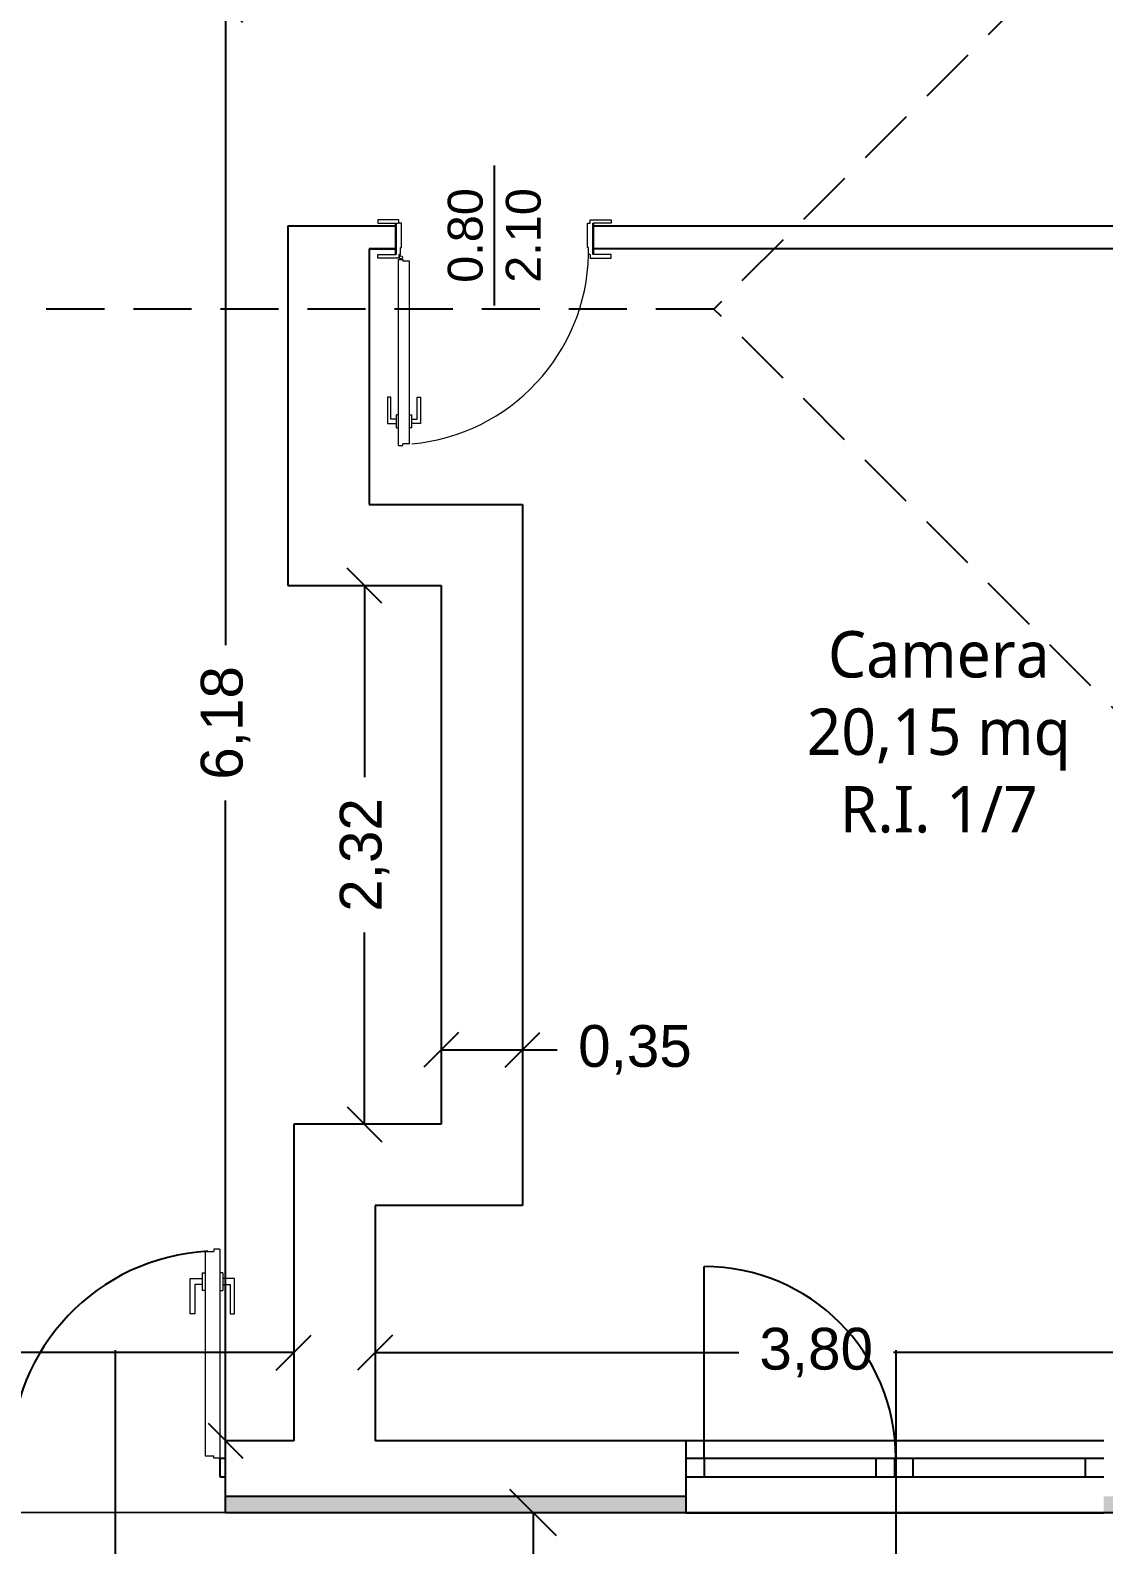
# Model space of a CAD drawing. Header units: millimetres. Extents: x 2622 to 2811, y 687 to 801.
# Drawn here: x 2692.64 to 2697.26, y 784.37 to 790.9 of the extents above; entities that cross this region are included whole.
import ezdxf

# ---------------------------------------------------------------- set-up
doc = ezdxf.new("R2010")
doc.units = ezdxf.units.MM
doc.linetypes.add('CONTINUA', pattern=[0])
doc.linetypes.add('DASHED2', pattern=[0.375, 0.25, -0.125])
for name, color, linetype in [('Muri', 3, 'Continuous'), ('Quote', 252, 'Continuous'), ('Retino', 8, 'Continuous'), ('Sottile', 5, 'Continuous'), ('TESTI', 2, 'Continuous'), ('Verde', 84, 'Continuous')]:
    doc.layers.add(name, color=color, linetype=linetype)
doc.styles.get("Standard").update_dxf_attribs({"font": 'arial.ttf'})
doc.styles.add('STYLE2', font='l_10646.ttf')
doc.dimstyles.new('ISO-25', dxfattribs={"dimtxt": 0.25, "dimasz": 0.2, "dimexe": 0.1, "dimexo": 0.1, "dimgap": 0.1, "dimtad": 0, "dimzin": 1, "dimtxsty": 'Standard', "dimblk": 'OBLIQUE', "dimcen": 2.5, "dimclrt": 2, "dimadec": 0, "dimazin": 0, "dimtfac": 1, "dimtmove": 0, "dimatfit": 3, "dimfxl": 1, "dimarcsym": 0})

# ---------------------------------------------------------------- blocks, each defined once
blk = doc.blocks.new('_Oblique')
at = {"color": 0, "linetype": 'ByBlock', "lineweight": -2}
blk.add_line((-0.5, -0.5), (0.5, 0.5), dxfattribs=at)
blk = doc.blocks.new('*D57')
at = {"layer": 'Defpoints', "color": 0, "transparency": 16777216}
for p in [(2694.1247, 785.2022), (2694.1247, 785.2022), (2697.9244, 785.2022)]:
    blk.add_point(p, dxfattribs=at)
at = {"layer": 'Quote', "color": 0, "lineweight": -2, "transparency": 16777216}
for p, q in [((2697.9244, 785.3022), (2697.9244, 785.3022)), ((2694.1247, 785.2022), (2695.6911, 785.2022)), ((2697.9244, 785.2022), (2696.3579, 785.2022))]:
    blk.add_line(p, q, dxfattribs=at)
at = {"layer": 'Quote', "color": 0, "lineweight": -2, "transparency": 16777216, "xscale": 0.15, "yscale": 0.15, "zscale": 0.15, "rotation": 180}
blk.add_blockref('_Oblique', (2694.1247, 785.2022), dxfattribs=at)
at = {"layer": 'Quote', "color": 0, "lineweight": -2, "transparency": 16777216, "xscale": 0.15, "yscale": 0.15, "zscale": 0.15}
blk.add_blockref('_Oblique', (2697.9244, 785.2022), dxfattribs=at)
at = {"layer": 'Quote', "color": 2, "transparency": 16777216, "insert": (2696.0245, 785.2022), "char_height": 0.18, "attachment_point": 5}
blk.add_mtext('3,80', dxfattribs=at)
blk = doc.blocks.new('*D58')
at = {"layer": 'Defpoints', "color": 0, "transparency": 16777216}
for p in [(2687.7783, 785.2022), (2687.7783, 785.2022), (2693.7747, 785.2022)]:
    blk.add_point(p, dxfattribs=at)
at = {"layer": 'Quote', "color": 0, "lineweight": -2, "transparency": 16777216}
for p, q in [((2687.7783, 785.2022), (2690.4425, 785.2022)), ((2693.7747, 785.2022), (2691.1105, 785.2022))]:
    blk.add_line(p, q, dxfattribs=at)
at = {"layer": 'Quote', "color": 0, "lineweight": -2, "transparency": 16777216, "xscale": 0.15, "yscale": 0.15, "zscale": 0.15, "rotation": 180}
blk.add_blockref('_Oblique', (2687.7783, 785.2022), dxfattribs=at)
at = {"layer": 'Quote', "color": 0, "lineweight": -2, "transparency": 16777216, "xscale": 0.15, "yscale": 0.15, "zscale": 0.15}
blk.add_blockref('_Oblique', (2693.7747, 785.2022), dxfattribs=at)
at = {"layer": 'Quote', "color": 2, "transparency": 16777216, "insert": (2690.7765, 785.2022), "char_height": 0.18, "attachment_point": 5}
blk.add_mtext('6,00', dxfattribs=at)
blk = doc.blocks.new('*D66')
at = {"layer": 'Defpoints', "color": 0, "transparency": 16777216}
for p in [(2693.4811, 791.0057), (2693.4811, 791.0057), (2693.4811, 784.8229)]:
    blk.add_point(p, dxfattribs=at)
at = {"layer": 'Quote', "color": 0, "lineweight": -2, "transparency": 16777216}
for p, q in [((2693.4811, 791.0057), (2693.4811, 788.2487)), ((2693.4811, 784.8229), (2693.4811, 787.5798))]:
    blk.add_line(p, q, dxfattribs=at)
at = {"layer": 'Quote', "color": 0, "lineweight": -2, "transparency": 16777216, "xscale": 0.15, "yscale": 0.15, "zscale": 0.15}
for p, rotation in [((2693.4811, 791.0057), 90), ((2693.4811, 784.8229), 270)]:
    blk.add_blockref('_Oblique', p, dxfattribs=dict(at, rotation=rotation))
at = {"layer": 'Quote', "color": 2, "transparency": 16777216, "insert": (2693.4811, 787.9143), "char_height": 0.18, "attachment_point": 5, "rotation": 90}
blk.add_mtext('6,18', dxfattribs=at)
blk = doc.blocks.new('*D68')
at = {"layer": 'Defpoints', "color": 0, "transparency": 16777216}
for p in [(2694.0797, 788.5057), (2694.0797, 786.1857), (2694.0797, 786.1857)]:
    blk.add_point(p, dxfattribs=at)
at = {"layer": 'Quote', "color": 0, "lineweight": -2, "transparency": 16777216}
for p, q in [((2694.0797, 788.5057), (2694.0797, 787.6801)), ((2694.0797, 786.1857), (2694.0797, 787.0113))]:
    blk.add_line(p, q, dxfattribs=at)
at = {"layer": 'Quote', "color": 0, "lineweight": -2, "transparency": 16777216, "xscale": 0.15, "yscale": 0.15, "zscale": 0.15}
for p, rotation in [((2694.0797, 788.5057), 90), ((2694.0797, 786.1857), 270)]:
    blk.add_blockref('_Oblique', p, dxfattribs=dict(at, rotation=rotation))
at = {"layer": 'Quote', "color": 2, "transparency": 16777216, "insert": (2694.0797, 787.3457), "char_height": 0.18, "attachment_point": 5, "rotation": 90}
blk.add_mtext('2,32', dxfattribs=at)
blk = doc.blocks.new('*D71')
at = {"layer": 'Defpoints', "color": 0, "transparency": 16777216}
for p in [(2694.4097, 786.5061), (2694.7597, 786.5061), (2694.7597, 786.5061)]:
    blk.add_point(p, dxfattribs=at)
at = {"layer": 'Quote', "color": 0, "lineweight": -2, "transparency": 16777216}
for p, q in [((2694.4097, 786.5061), (2694.7597, 786.5061)), ((2694.7597, 786.5061), (2694.9097, 786.5061))]:
    blk.add_line(p, q, dxfattribs=at)
at = {"layer": 'Quote', "color": 0, "lineweight": -2, "transparency": 16777216, "xscale": 0.15, "yscale": 0.15, "zscale": 0.15, "rotation": 180}
blk.add_blockref('_Oblique', (2694.4097, 786.5061), dxfattribs=at)
at = {"layer": 'Quote', "color": 0, "lineweight": -2, "transparency": 16777216, "xscale": 0.15, "yscale": 0.15, "zscale": 0.15}
blk.add_blockref('_Oblique', (2694.7597, 786.5061), dxfattribs=at)
at = {"layer": 'Quote', "color": 2, "transparency": 16777216, "insert": (2695.2441, 786.5061), "char_height": 0.18, "attachment_point": 5}
blk.add_mtext('0,35', dxfattribs=at)
blk = doc.blocks.new('*D77')
at = {"layer": 'Defpoints', "color": 0, "transparency": 16777216}
for p in [(2694.8057, 784.5128), (2698.024, 784.5128), (2698.024, 782.3128)]:
    blk.add_point(p, dxfattribs=at)
at = {"layer": 'Quote', "color": 0, "lineweight": -2, "transparency": 16777216}
for p, q in [((2697.924, 784.5128), (2694.7057, 784.5128)), ((2694.8057, 784.5128), (2694.8057, 783.8392)), ((2694.8057, 782.3128), (2694.8057, 782.9864)), ((2697.924, 782.3128), (2694.7057, 782.3128))]:
    blk.add_line(p, q, dxfattribs=at)
at = {"layer": 'Quote', "color": 0, "lineweight": -2, "transparency": 16777216, "xscale": 0.2, "yscale": 0.2, "zscale": 0.2}
for p, rotation in [((2694.8057, 784.5128), 90), ((2694.8057, 782.3128), 270)]:
    blk.add_blockref('_Oblique', p, dxfattribs=dict(at, rotation=rotation))
at = {"layer": 'Quote', "color": 2, "transparency": 16777216, "insert": (2694.8057, 783.4128), "char_height": 0.25, "attachment_point": 5, "rotation": 90}
blk.add_mtext('2,20', dxfattribs=at)

msp = doc.modelspace()

# ---------------------------------------------------------------- hatches: boundary and pattern name
at = {"layer": 'Verde'}
h = msp.add_hatch(dxfattribs=at)
h.set_pattern_fill('HONEY', color=252, scale=0.0097)
h.set_pattern_definition([(0, (-115.118888, -147.461646), (0.04619625, 0.02667141726), [0.0307975, -0.061595]), (120, (-115.118888, -147.461646), (-0.0461962499, 0.02667141743), [0.0307975, -0.061595]), (60, (-115.118888, -147.461646), (1e-10, 0.05334283469), [-0.061595, 0.0307975])])
h.paths.add_polyline_path([(2692.3614, 794.8628), (2692.6402, 794.8628), (2692.6402, 794.7928), (2692.3614, 794.7928)])
h.paths.add_polyline_path([(2692.5311, 784.5128), (2692.5311, 784.5828), (2692.3614, 784.5828), (2692.3614, 784.5128)])
h.paths.add_polyline_path([(2693.4811, 784.5828), (2693.4811, 784.5128), (2694.1183, 784.5128), (2694.1183, 784.5828)])
h.paths.add_polyline_path([(2687.4683, 793.1587), (2687.5383, 793.1587), (2687.5383, 794.7928), (2692.3614, 794.7928), (2692.3614, 794.8628), (2687.4683, 794.8628), (2687.4683, 792.9997)])
h.paths.add_polyline_path([(2696.5252, 794.8628), (2696.5252, 794.7928), (2700.6956, 794.7928), (2700.7593, 794.8628)])
h.paths.add_polyline_path([(2692.6402, 794.7928), (2692.6402, 794.8628), (2692.6402, 794.8628), (2692.6402, 794.7928)])
h.paths.add_polyline_path([(2700.6983, 793.1828), (2700.7683, 793.1828), (2700.7683, 794.8628), (2700.7593, 794.8628), (2700.6983, 794.7928)])
h.paths.add_polyline_path([(2700.6983, 790.5301), (2700.7683, 790.5301), (2700.7683, 792.1828), (2700.6983, 792.1828)])
h.paths.add_polyline_path([(2700.7683, 785.1995), (2700.6983, 785.1995), (2700.6983, 784.5828), (2700.7683, 784.5128)])
h.paths.add_polyline_path([(2694.9171, 784.5128), (2695.4627, 784.5128), (2695.4627, 784.5828), (2694.1183, 784.5828), (2694.1183, 784.5128)])
h.paths.add_polyline_path([(2697.2627, 784.5828), (2697.2627, 784.5128), (2700.7683, 784.5128), (2700.6983, 784.5828)])
h.paths.add_polyline_path([(2700.6983, 785.8055), (2700.7683, 785.8055), (2700.7683, 789.6301), (2700.6983, 789.6301)])
h.paths.add_polyline_path([(2700.7683, 785.2055), (2700.6983, 785.2055), (2700.6983, 785.1995), (2700.7683, 785.1995)])

# ---------------------------------------------------------------- linework, layer by layer
for p, q in [((2697.2627, 784.8228), (2695.4627, 784.8228)), ((2693.4811, 784.5128), (2692.5311, 784.5129)), ((2695.4627, 784.5128), (2697.2627, 784.5128))]:
    msp.add_line(p, q)
at = {"layer": 'Muri'}
for p, q in [((2693.7497, 790.0557), (2693.7497, 788.5057)), ((2693.7497, 790.0557), (2694.2141, 790.0557)), ((2694.2141, 790.0557), (2694.2141, 789.9557)), ((2695.0641, 789.9557), (2695.0641, 790.0557)), ((2695.0641, 790.0557), (2698.712, 790.0557)), ((2694.0997, 789.9557), (2694.0997, 788.8557)), ((2694.0997, 789.9557), (2694.0997, 788.8557)), ((2694.0997, 789.9557), (2694.2141, 789.9557)), ((2694.2141, 789.9557), (2694.0997, 789.9557)), ((2698.712, 789.9557), (2695.0641, 789.9557)), ((2697.6347, 789.9557), (2696.6797, 789.9557)), ((2694.0997, 788.8557), (2694.7597, 788.8557)), ((2694.7597, 788.8557), (2694.7597, 785.8357)), ((2693.7497, 788.5057), (2694.4097, 788.5057)), ((2694.4097, 788.5057), (2694.4097, 786.1857)), ((2693.7747, 786.1857), (2693.7747, 784.8228)), ((2694.4097, 786.1857), (2693.7747, 786.1857)), ((2694.1247, 785.8357), (2694.1247, 784.8228)), ((2694.7597, 785.8357), (2694.1247, 785.8357)), ((2693.7747, 784.8228), (2693.4811, 784.8228)), ((2693.4811, 784.5128), (2693.4811, 784.8228)), ((2693.4811, 784.5128), (2693.4811, 784.8228)), ((2695.4627, 784.8228), (2694.1247, 784.8228)), ((2695.4627, 784.8228), (2695.4627, 784.5128)), ((2695.4627, 784.8228), (2695.4627, 784.5128)), ((2695.4627, 784.5128), (2693.4811, 784.5128))]:
    msp.add_line(p, q, dxfattribs=at)
at = {"layer": 'Muri', "linetype": 'CONTINUA', "lineweight": 9}
for p, q in [((2694.2141, 789.9557), (2694.2141, 790.0557)), ((2695.0641, 789.9557), (2695.0641, 790.0557))]:
    msp.add_line(p, q, dxfattribs=at)
at = {"layer": 'Retino', "linetype": 'DASHED2'}
for p, q in [((2701.4503, 795.5628), (2695.5843, 789.6969)), ((2695.5843, 789.6969), (2690.3433, 789.6969)), ((2701.4503, 783.8309), (2695.5843, 789.6969))]:
    msp.add_line(p, q, dxfattribs=at)
at = {"layer": 'Sottile'}
for p, q in [((2694.6391, 789.7119), (2694.6391, 790.3155)), ((2695.5427, 784.7478), (2695.5427, 785.5728)), ((2695.5427, 784.7478), (2695.5427, 785.5728)), ((2693.0061, 785.2128), (2693.0061, 783.7128)), ((2696.3676, 785.2128), (2696.3676, 783.7128)), ((2693.4561, 784.7478), (2693.4811, 784.7478)), ((2693.4561, 784.7478), (2693.4561, 784.6678)), ((2695.4627, 784.7478), (2697.2627, 784.7478)), ((2695.5427, 784.7478), (2695.5427, 784.6678)), ((2695.5427, 784.7478), (2695.5427, 784.6678)), ((2696.2827, 784.6678), (2696.2827, 784.7478)), ((2696.3627, 784.6678), (2696.3627, 784.7478)), ((2696.4427, 784.6678), (2696.4427, 784.7478)), ((2697.1827, 784.7478), (2697.1827, 784.6678)), ((2693.4561, 784.6678), (2693.4811, 784.6678)), ((2695.4627, 784.6678), (2697.2627, 784.6678)), ((2695.4627, 784.5828), (2693.4811, 784.5828))]:
    msp.add_line(p, q, dxfattribs=at)
at = {"layer": 'Sottile', "linetype": 'CONTINUA', "lineweight": 9}
for p, q in [((2694.2266, 790.0812), (2694.1366, 790.0812)), ((2694.1366, 790.0812), (2694.1366, 790.0662)), ((2694.2266, 790.0812), (2694.1366, 790.0812)), ((2694.1366, 790.0812), (2694.1366, 790.0662)), ((2694.2266, 790.0662), (2694.2266, 790.0812)), ((2694.2266, 790.0662), (2694.2266, 790.0812)), ((2695.0516, 790.0812), (2695.1416, 790.0812)), ((2695.0516, 790.0662), (2695.0516, 790.0812)), ((2695.0516, 790.0812), (2695.1416, 790.0812)), ((2695.0516, 790.0662), (2695.0516, 790.0812)), ((2695.1416, 790.0812), (2695.1416, 790.0662)), ((2695.1416, 790.0812), (2695.1416, 790.0662)), ((2694.1366, 790.0662), (2694.2241, 790.0662)), ((2694.1366, 790.0662), (2694.2141, 790.0662)), ((2694.2141, 789.9312), (2694.2141, 790.0662)), ((2694.2266, 790.0662), (2694.2291, 790.0662)), ((2694.2266, 790.0662), (2694.2291, 790.0662)), ((2694.2391, 790.0662), (2694.2291, 790.0662)), ((2694.2391, 790.0662), (2694.2291, 790.0662)), ((2694.2391, 789.9612), (2694.2391, 790.0662)), ((2694.2391, 789.9612), (2694.2391, 790.0662)), ((2695.0391, 790.0662), (2695.0491, 790.0662)), ((2695.0391, 789.9612), (2695.0391, 790.0662)), ((2695.0391, 790.0662), (2695.0491, 790.0662)), ((2695.0391, 789.9612), (2695.0391, 790.0662)), ((2695.0491, 790.0662), (2695.0516, 790.0662)), ((2695.0491, 790.0662), (2695.0516, 790.0662)), ((2695.0641, 789.9312), (2695.0641, 790.0662)), ((2695.1416, 790.0662), (2695.0641, 790.0662)), ((2695.1416, 790.0662), (2695.0641, 790.0662)), ((2694.2341, 789.9312), (2694.2341, 789.9612)), ((2694.2341, 789.9312), (2694.2341, 789.9612)), ((2694.2342, 789.9612), (2694.2391, 789.9612)), ((2694.2342, 789.9612), (2694.2391, 789.9612)), ((2695.044, 789.9612), (2695.0391, 789.9612)), ((2695.044, 789.9612), (2695.0391, 789.9612)), ((2695.0441, 789.9312), (2695.0441, 789.9612)), ((2695.0441, 789.9312), (2695.0441, 789.9612)), ((2694.1366, 789.9162), (2694.1366, 789.9312)), ((2694.1366, 789.9162), (2694.1366, 789.9312)), ((2694.1366, 789.9312), (2694.2141, 789.9312)), ((2694.2266, 789.9162), (2694.1366, 789.9162)), ((2694.2262, 789.91), (2694.245, 789.91)), ((2694.2262, 789.1094), (2694.2262, 789.91)), ((2694.2262, 789.91), (2694.245, 789.91)), ((2694.2262, 789.1094), (2694.2262, 789.91)), ((2694.2266, 789.9312), (2694.2266, 789.9162)), ((2694.2291, 789.9312), (2694.2266, 789.9312)), ((2694.2266, 789.9312), (2694.2266, 789.9162)), ((2694.2291, 789.9312), (2694.2266, 789.9312)), ((2694.2291, 789.9312), (2694.2341, 789.9312)), ((2694.2291, 789.9312), (2694.2341, 789.9312)), ((2694.245, 789.91), (2694.245, 789.9029)), ((2694.245, 789.91), (2694.245, 789.9029)), ((2694.2733, 789.9029), (2694.245, 789.9029)), ((2694.2733, 789.9029), (2694.245, 789.9029)), ((2694.2733, 789.1164), (2694.2733, 789.9029)), ((2694.2733, 789.1164), (2694.2733, 789.9029)), ((2695.0491, 789.9312), (2695.0441, 789.9312)), ((2695.0491, 789.9312), (2695.0441, 789.9312)), ((2695.0491, 789.9312), (2695.0516, 789.9312)), ((2695.0491, 789.9312), (2695.0516, 789.9312)), ((2695.0516, 789.9312), (2695.0516, 789.9162)), ((2695.0516, 789.9312), (2695.0516, 789.9162)), ((2695.0516, 789.9162), (2695.1416, 789.9162)), ((2695.0516, 789.9162), (2695.1416, 789.9162)), ((2695.1416, 789.9312), (2695.0641, 789.9312)), ((2695.1416, 789.9312), (2695.0641, 789.9312)), ((2695.1416, 789.9162), (2695.1416, 789.9312)), ((2695.1416, 789.9162), (2695.1416, 789.9312)), ((2694.1791, 789.3167), (2694.1791, 789.2225)), ((2694.1932, 789.3167), (2694.1791, 789.3167)), ((2694.1791, 789.3167), (2694.1791, 789.2225)), ((2694.1932, 789.3167), (2694.1791, 789.3167)), ((2694.1932, 789.2225), (2694.1932, 789.3167)), ((2694.1932, 789.2225), (2694.1932, 789.3167)), ((2694.3063, 789.3167), (2694.3204, 789.3167)), ((2694.3063, 789.2225), (2694.3063, 789.3167)), ((2694.3063, 789.3167), (2694.3204, 789.3167)), ((2694.3063, 789.2225), (2694.3063, 789.3167)), ((2694.3204, 789.3167), (2694.3204, 789.2225)), ((2694.3204, 789.3167), (2694.3204, 789.2225)), ((2694.2262, 789.2413), (2694.2168, 789.2413)), ((2694.2168, 789.1848), (2694.2168, 789.2413)), ((2694.2262, 789.2413), (2694.2168, 789.2413)), ((2694.2168, 789.1848), (2694.2168, 789.2413)), ((2694.2262, 789.1848), (2694.2262, 789.2413)), ((2694.2262, 789.1848), (2694.2262, 789.2413)), ((2694.2733, 789.1848), (2694.2733, 789.2413)), ((2694.2733, 789.2413), (2694.2827, 789.2413)), ((2694.2733, 789.1848), (2694.2733, 789.2413)), ((2694.2733, 789.2413), (2694.2827, 789.2413)), ((2694.2827, 789.1848), (2694.2827, 789.2413)), ((2694.2827, 789.1848), (2694.2827, 789.2413)), ((2694.1791, 789.2225), (2694.1791, 789.2036)), ((2694.1791, 789.2225), (2694.1791, 789.2036)), ((2694.1791, 789.2036), (2694.2168, 789.2036)), ((2694.1791, 789.2036), (2694.2168, 789.2036)), ((2694.2168, 789.2225), (2694.1932, 789.2225)), ((2694.2168, 789.2225), (2694.1932, 789.2225)), ((2694.2168, 789.2036), (2694.2168, 789.2225)), ((2694.2168, 789.2036), (2694.2168, 789.2225)), ((2694.2168, 789.1848), (2694.2262, 789.1848)), ((2694.2168, 789.1848), (2694.2262, 789.1848)), ((2694.2827, 789.1848), (2694.2733, 789.1848)), ((2694.2827, 789.1848), (2694.2733, 789.1848)), ((2694.2827, 789.2225), (2694.3063, 789.2225)), ((2694.2827, 789.2036), (2694.2827, 789.2225)), ((2694.2827, 789.2225), (2694.3063, 789.2225)), ((2694.2827, 789.2036), (2694.2827, 789.2225)), ((2694.3204, 789.2036), (2694.2827, 789.2036)), ((2694.3204, 789.2036), (2694.2827, 789.2036)), ((2694.3204, 789.2225), (2694.3204, 789.2036)), ((2694.3204, 789.2225), (2694.3204, 789.2036)), ((2694.2262, 789.1094), (2694.245, 789.1094)), ((2694.2262, 789.1094), (2694.245, 789.1094)), ((2694.2733, 789.1164), (2694.245, 789.1164)), ((2694.245, 789.1094), (2694.245, 789.1164)), ((2694.2733, 789.1164), (2694.245, 789.1164)), ((2694.245, 789.1094), (2694.245, 789.1164)), ((2693.4561, 785.6478), (2693.4308, 785.6478)), ((2693.4308, 785.6478), (2693.4308, 785.6383)), ((2693.4561, 785.6478), (2693.4308, 785.6478)), ((2693.4308, 785.6478), (2693.4308, 785.6383)), ((2693.4561, 785.6478), (2693.4561, 784.7478)), ((2693.4561, 785.6478), (2693.4561, 784.7478)), ((2693.3927, 785.6383), (2693.3927, 784.7574)), ((2693.3927, 785.6383), (2693.4308, 785.6383)), ((2693.3927, 785.6383), (2693.3927, 784.7574)), ((2693.3927, 785.6383), (2693.4308, 785.6383)), ((2693.3293, 785.4956), (2693.3293, 785.521)), ((2693.3293, 785.521), (2693.38, 785.521)), ((2693.3293, 785.4956), (2693.3293, 785.521)), ((2693.3293, 785.521), (2693.38, 785.521)), ((2693.38, 785.5464), (2693.3927, 785.5464)), ((2693.38, 785.5464), (2693.38, 785.4703)), ((2693.38, 785.5464), (2693.3927, 785.5464)), ((2693.38, 785.5464), (2693.38, 785.4703)), ((2693.38, 785.521), (2693.38, 785.4956)), ((2693.38, 785.521), (2693.38, 785.4956)), ((2693.3927, 785.5464), (2693.3927, 785.4703)), ((2693.3927, 785.5464), (2693.3927, 785.4703)), ((2693.4561, 785.5464), (2693.4561, 785.4703)), ((2693.4688, 785.5464), (2693.4561, 785.5464)), ((2693.4561, 785.5464), (2693.4561, 785.4703)), ((2693.4688, 785.5464), (2693.4561, 785.5464)), ((2693.4688, 785.5464), (2693.4688, 785.4703)), ((2693.4688, 785.5464), (2693.4688, 785.4703)), ((2693.5196, 785.521), (2693.4688, 785.521)), ((2693.4688, 785.521), (2693.4688, 785.4956)), ((2693.5196, 785.521), (2693.4688, 785.521)), ((2693.4688, 785.521), (2693.4688, 785.4956)), ((2693.5196, 785.4956), (2693.5196, 785.521)), ((2693.5196, 785.4956), (2693.5196, 785.521)), ((2693.3293, 785.3688), (2693.3293, 785.4956)), ((2693.3293, 785.3688), (2693.3293, 785.4956)), ((2693.38, 785.4956), (2693.3483, 785.4956)), ((2693.3483, 785.4956), (2693.3483, 785.3688)), ((2693.38, 785.4956), (2693.3483, 785.4956)), ((2693.3483, 785.4956), (2693.3483, 785.3688)), ((2693.3927, 785.4703), (2693.38, 785.4703)), ((2693.3927, 785.4703), (2693.38, 785.4703)), ((2693.4561, 785.4703), (2693.4688, 785.4703)), ((2693.4561, 785.4703), (2693.4688, 785.4703)), ((2693.4688, 785.4956), (2693.5005, 785.4956)), ((2693.4688, 785.4956), (2693.5005, 785.4956)), ((2693.5005, 785.4956), (2693.5005, 785.3688)), ((2693.5005, 785.4956), (2693.5005, 785.3688)), ((2693.5196, 785.3688), (2693.5196, 785.4956)), ((2693.5196, 785.3688), (2693.5196, 785.4956)), ((2693.3483, 785.3688), (2693.3293, 785.3688)), ((2693.3483, 785.3688), (2693.3293, 785.3688)), ((2693.5005, 785.3688), (2693.5196, 785.3688)), ((2693.5005, 785.3688), (2693.5196, 785.3688)), ((2693.3927, 784.7574), (2693.4308, 784.7574)), ((2693.3927, 784.7574), (2693.4308, 784.7574)), ((2693.4308, 784.7478), (2693.4308, 784.7574)), ((2693.4308, 784.7478), (2693.4308, 784.7574)), ((2693.4561, 784.7478), (2693.4308, 784.7478)), ((2693.4561, 784.7478), (2693.4308, 784.7478))]:
    msp.add_line(p, q, dxfattribs=at)
at = {"layer": 'Sottile', "linetype": 'CONTINUA', "lineweight": 30}
for p, q in [((2694.2141, 790.0662), (2694.2141, 789.9312)), ((2695.0641, 790.0662), (2695.0641, 789.9312))]:
    msp.add_line(p, q, dxfattribs=at)
at = {"layer": 'Sottile', "linetype": 'CONTINUA', "lineweight": 9}
msp.add_circle((2694.2366, 789.9197), 0.007, dxfattribs=at)
msp.add_circle((2694.2366, 789.9197), 0.007, dxfattribs=at)
msp.add_arc((2694.2083, 789.949), 0.836, 275.14791, 358.77669, dxfattribs=at)
msp.add_arc((2694.2083, 789.949), 0.836, 275.14791, 358.77669, dxfattribs=at)
at = {"layer": 'Sottile'}
for centre, radius, start, end in [((2693.4526, 784.7432), 0.8965, 93.09136, 179.70054), ((2695.5427, 784.7478), 0.8249, 0, 90), ((2695.5427, 784.7478), 0.8249, 0, 90)]:
    msp.add_arc(centre, radius, start, end, dxfattribs=at)

# ---------------------------------------------------------------- texts
at = {"insert": (2696.5525, 787.8745), "char_height": 0.2, "width": 3.508995, "attachment_point": 5, "style": 'STYLE2'}
msp.add_mtext('Camera\\P20,15 mq\\PR.I. 1/7', dxfattribs=at)
at = {"layer": 'TESTI', "insert": (2694.6391, 790.0137), "char_height": 0.15, "attachment_point": 5, "rotation": 90}
msp.add_mtext_dynamic_manual_height_columns('0.80\\P2.10', width=0.814159, gutter_width=12.5, heights=[0], dxfattribs=at)

# ---------------------------------------------------------------- dimensions: what is measured, and where the dimension line sits
at = {"layer": 'Quote'}
for base, p1, p2, picture, middle in [((2693.4811, 791.0057), (2693.4811, 784.8229), (2693.4811, 791.0057), '*D66', (2693.4811, 787.9143)), ((2694.0797, 786.1857), (2694.0797, 788.5057), (2694.0797, 786.1857), '*D68', (2694.0797, 787.3457))]:
    dim = msp.add_linear_dim(base=base, p1=p1, p2=p2, angle=90, dimstyle='ISO-25', override={"dimtxt": 0.18, "dimasz": 0.15}, dxfattribs=at)
    dim.commit()
    dim.dimension.update_dxf_attribs({"geometry": picture, "text_midpoint": middle})
for base, p1, p2, picture, middle in [((2694.7597, 786.5061), (2694.4097, 786.5061), (2694.7597, 786.5061), '*D71', (2695.2441, 786.5061)), ((2687.7783, 785.2022), (2693.7747, 785.2022), (2687.7783, 785.2022), '*D58', (2690.7765, 785.2022)), ((2694.1247, 785.2022), (2697.9244, 785.2022), (2694.1247, 785.2022), '*D57', (2696.0245, 785.2022))]:
    dim = msp.add_linear_dim(base=base, p1=p1, p2=p2, dimstyle='ISO-25', override={"dimtxt": 0.18, "dimasz": 0.15}, dxfattribs=at)
    dim.commit()
    dim.dimension.update_dxf_attribs({"geometry": picture, "text_midpoint": middle})
dim = msp.add_linear_dim(base=(2694.8057, 784.5128), p1=(2698.024, 782.3128), p2=(2698.024, 784.5128), angle=90, dimstyle='ISO-25', dxfattribs=at)
dim.commit()
dim.dimension.update_dxf_attribs({"geometry": '*D77', "text_midpoint": (2694.8057, 783.4128)})

doc.saveas('drawing.dxf')
